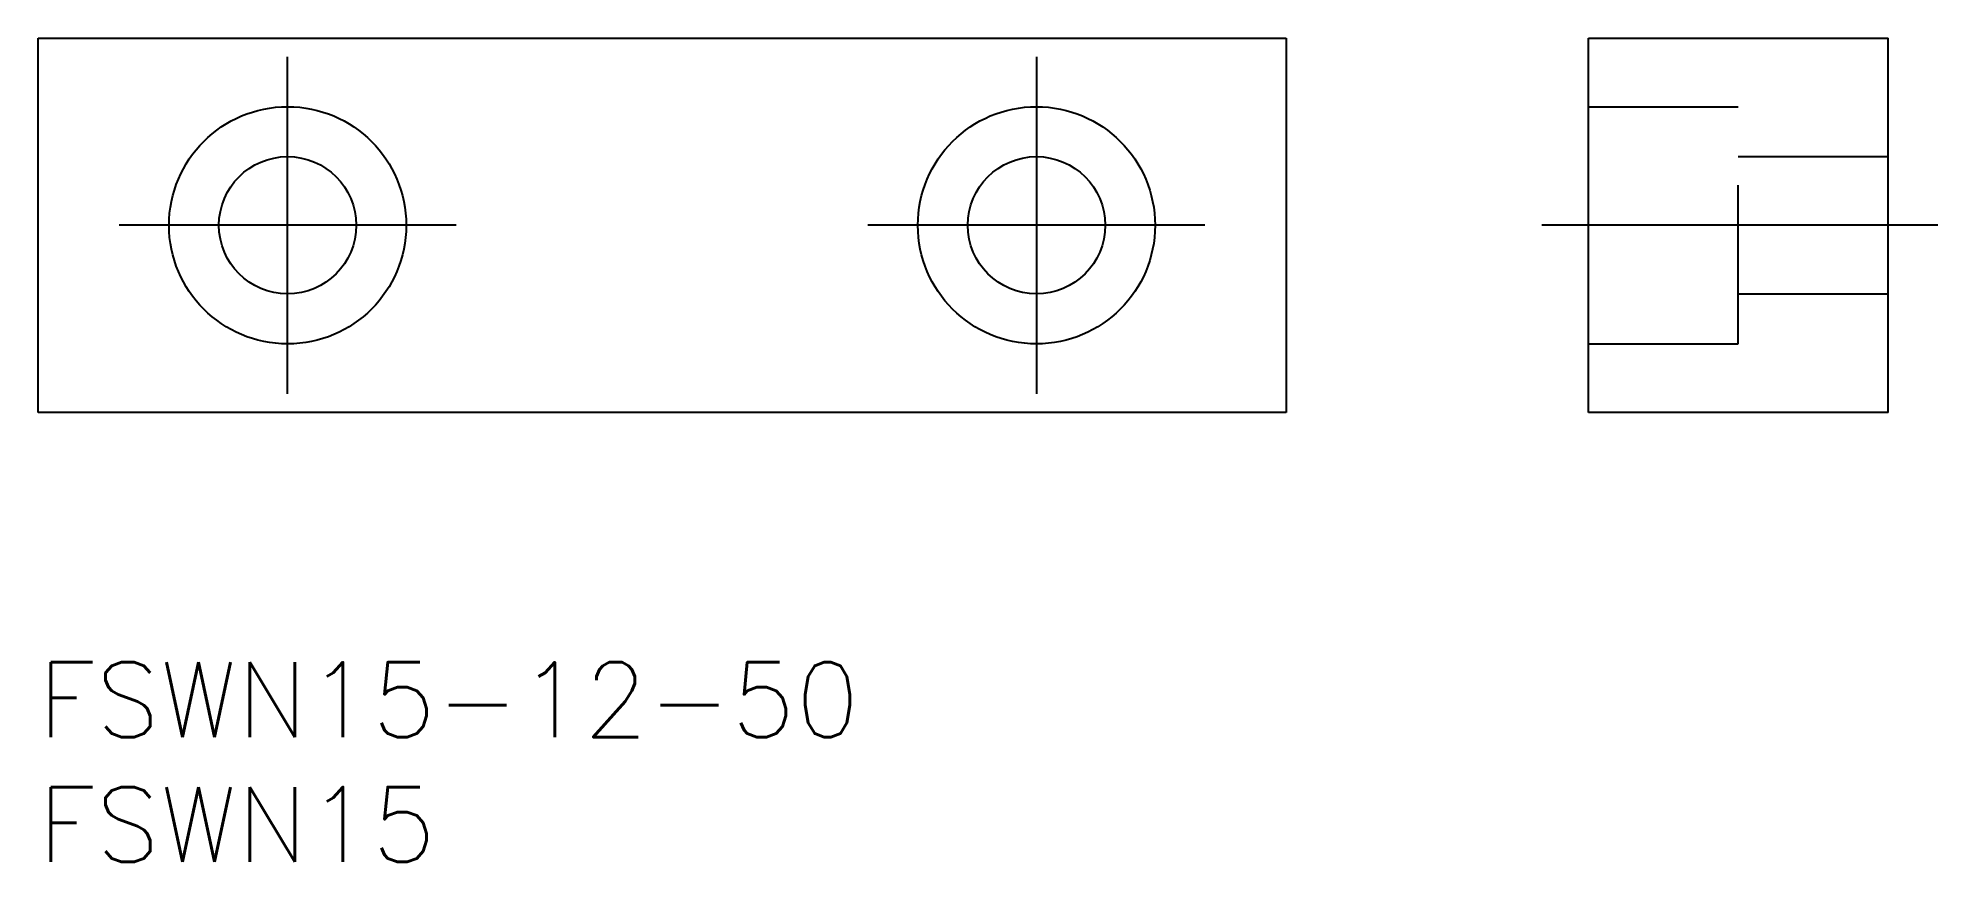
# Model space of a CAD drawing. Extents: x 0 to 76.1, y -8 to 25.
import ezdxf

# ---------------------------------------------------------------- set-up
doc = ezdxf.new("R2010")
doc.units = 0
doc.header["$LTSCALE"] = 0.5
doc.linetypes.add('CENTER', pattern=[50.8, 31.75, -6.35, 6.35, -6.35])
doc.linetypes.add('DASHED', pattern=[19.05, 12.7, -6.35])
for name, color, linetype in [('MSM_CENTER', 1, 'CENTER'), ('MSM_CONTINUOUS', 7, 'CONTINUOUS'), ('MSM_DASHED', 4, 'DASHED'), ('MSM_PART_NUMBER', 7, 'CONTINUOUS')]:
    doc.layers.add(name, color=color, linetype=linetype)
doc.styles.get("Standard").update_dxf_attribs({"font": 'txt.shx', "height": 3, "bigfont": 'bigfont.shx'})

# ---------------------------------------------------------------- blocks, each defined once
blk = doc.blocks.new('*U3')
at = {"layer": 'MSM_PART_NUMBER'}
blk.add_text('FSWN15-12-50', height=3, dxfattribs=at).set_placement((0, -3))
blk = doc.blocks.new('*U4')
at = {"layer": 'MSM_PART_NUMBER'}
blk.add_text('FSWN15', height=3, dxfattribs=at).set_placement((0, -8))

msp = doc.modelspace()

# ---------------------------------------------------------------- linework, layer by layer
at = {"layer": 'MSM_CENTER'}
for p, q in [((10, 10.75), (10, 24.25)), ((40, 24.25), (40, 10.75)), ((16.75, 17.5), (3.25, 17.5)), ((46.75, 17.5), (33.25, 17.5)), ((76.116, 17.5), (60.116, 17.5))]:
    msp.add_line(p, q, dxfattribs=at)
at = {"layer": 'MSM_CONTINUOUS'}
for p, q in [((0, 10), (0, 25)), ((0, 25), (50, 25)), ((50, 25), (50, 10)), ((62.116, 10), (62.116, 25)), ((62.116, 25), (74.116, 25)), ((74.116, 10), (74.116, 25)), ((0, 17.5), (0, 17.5)), ((0, 13.75), (0, 13.75)), ((50, 10), (0, 10)), ((74.116, 10), (62.116, 10))]:
    msp.add_line(p, q, dxfattribs=at)
for centre, radius in [((10, 17.5), 4.75), ((40, 17.5), 4.75), ((10, 17.5), 2.75), ((40, 17.5), 2.75)]:
    msp.add_circle(centre, radius, dxfattribs=at)
at = {"layer": 'MSM_DASHED'}
for p, q in [((62.116, 22.25), (68.116, 22.25)), ((68.116, 12.75), (68.116, 22.25)), ((68.116, 20.25), (74.116, 20.25)), ((68.116, 14.75), (74.116, 14.75)), ((62.116, 12.75), (68.116, 12.75))]:
    msp.add_line(p, q, dxfattribs=at)

# ---------------------------------------------------------------- block references
at = {"layer": 'MSM_CONTINUOUS'}
for name in ['*U3', '*U4']:
    msp.add_blockref(name, (0, 0), dxfattribs=at)

doc.saveas('drawing.dxf')
